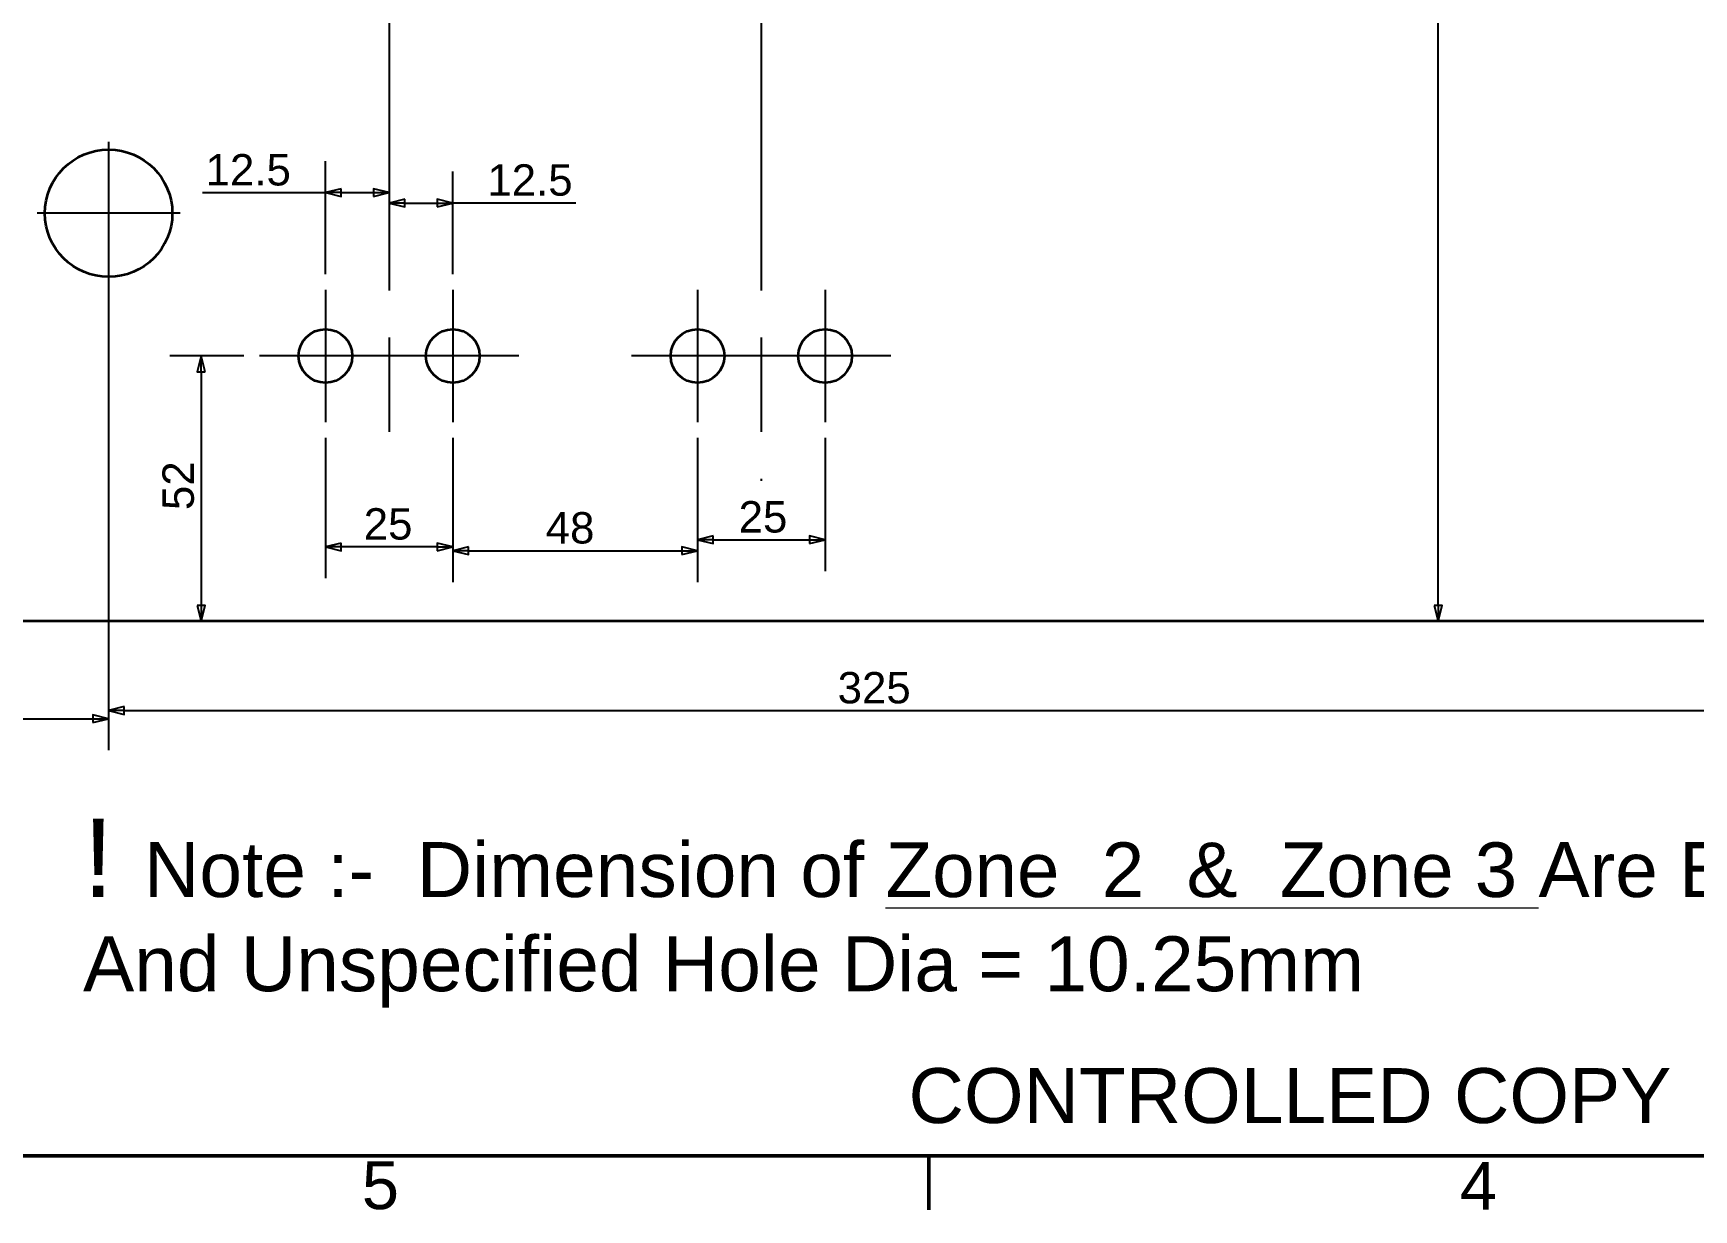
# Paper-space layout 'Base Plate' of a CAD drawing. Header units: millimetres. Extents: x 0 to 420, y 0 to 297.
# Drawn here: x 82.9 to 188.8, y 6.6 to 81.5 of the extents above; entities that cross this region are included whole.
import ezdxf

# ---------------------------------------------------------------- set-up
doc = ezdxf.new("R2010")
doc.units = ezdxf.units.MM
doc.linetypes.add('ACAD_ISO08W100', pattern=[36, 24, -3, 6, -3])
for name, color, linetype, lineweight in [('2dTransBorder', 7, 'Continuous', 35), ('2dTransTitleBlock', 7, 'Continuous', 35), ('Center Mark', 7, 'ACAD_ISO08W100', 25), ('Dimensions', 5, 'Continuous', 25), ('Text', 5, 'Continuous', 25), ('Visible Edges', 7, 'Continuous', 50)]:
    doc.layers.add(name, color=color, linetype=linetype, lineweight=lineweight)
doc.layers.add('Title', color=7, linetype='Continuous')
doc.styles.add('Current-ISO', font='ARIAL.TTF')
doc.styles.add('Text Style5', font='ARIAL.TTF')

# ---------------------------------------------------------------- blocks, each defined once
blk = doc.blocks.new('2dCenterMark1')
at = {"layer": 'Center Mark', "lineweight": 25}
for p, q in [((101.54, 65.18), (101.54, 56.76)), ((105.74, 60.97), (97.33, 60.97))]:
    blk.add_line(p, q, dxfattribs=at)
blk = doc.blocks.new('2dCenterMark2')
at = {"layer": 'Center Mark', "lineweight": 25}
for p, q in [((109.66, 65.18), (109.66, 56.76)), ((113.87, 60.97), (105.46, 60.97))]:
    blk.add_line(p, q, dxfattribs=at)
blk = doc.blocks.new('2dCenterMark3')
at = {"layer": 'Center Mark', "lineweight": 25}
for p, q in [((125.26, 65.18), (125.26, 56.76)), ((129.47, 60.97), (121.06, 60.97))]:
    blk.add_line(p, q, dxfattribs=at)
blk = doc.blocks.new('2dCenterMark4')
at = {"layer": 'Center Mark', "lineweight": 25}
for p, q in [((133.39, 65.18), (133.39, 56.76)), ((137.59, 60.97), (129.18, 60.97))]:
    blk.add_line(p, q, dxfattribs=at)
blk = doc.blocks.new('2dTransSymbol18')
at = {"color": 179}
for points in [[(102.54, 49.05), (101.54, 48.8), (102.54, 48.55), (102.54, 49.05)], [(108.66, 48.55), (109.66, 48.8), (108.66, 49.05), (108.66, 48.55)]]:
    blk.add_solid(points, dxfattribs=at)
at = {"layer": 'Dimensions', "color": 179, "linetype": 'Continuous', "lineweight": 25, "true_color": 0x262659}
for p, q in [((101.54, 55.76), (101.54, 46.8)), ((109.66, 55.76), (109.66, 46.8)), ((102.54, 49.05), (101.54, 48.8)), ((102.54, 48.8), (101.54, 48.8)), ((101.54, 48.8), (102.54, 48.55)), ((102.54, 48.55), (102.54, 49.05)), ((108.66, 48.8), (102.54, 48.8)), ((109.66, 48.8), (108.66, 49.05)), ((108.66, 49.05), (108.66, 48.55)), ((108.66, 48.8), (109.66, 48.8)), ((108.66, 48.55), (109.66, 48.8))]:
    blk.add_line(p, q, dxfattribs=at)
for points in [[(102.54, 49.05), (101.54, 48.8), (102.54, 48.55), (102.54, 49.05)], [(108.66, 48.55), (109.66, 48.8), (108.66, 49.05), (108.66, 48.55)]]:
    blk.add_lwpolyline(points, dxfattribs=at)
at = {"layer": 'Dimensions', "linetype": 'Continuous', "lineweight": 25, "insert": (103.98, 49.24), "char_height": 2, "attachment_point": 7, "style": 'Text Style5'}
blk.add_mtext('25', dxfattribs=at)
blk = doc.blocks.new('2dTransSymbol19')
at = {"color": 179}
for points in [[(110.66, 48.81), (109.66, 48.56), (110.66, 48.31), (110.66, 48.81)], [(124.26, 48.31), (125.26, 48.56), (124.26, 48.81), (124.26, 48.31)]]:
    blk.add_solid(points, dxfattribs=at)
at = {"layer": 'Dimensions', "color": 179, "linetype": 'Continuous', "lineweight": 25, "true_color": 0x262659}
for p, q in [((109.66, 55.76), (109.66, 46.56)), ((125.26, 55.76), (125.26, 46.56)), ((110.66, 48.81), (109.66, 48.56)), ((110.66, 48.31), (110.66, 48.81)), ((125.26, 48.56), (124.26, 48.81)), ((124.26, 48.81), (124.26, 48.31)), ((110.66, 48.56), (109.66, 48.56)), ((109.66, 48.56), (110.66, 48.31)), ((110.66, 48.56), (124.26, 48.56)), ((124.26, 48.56), (125.26, 48.56)), ((124.26, 48.31), (125.26, 48.56))]:
    blk.add_line(p, q, dxfattribs=at)
for points in [[(110.66, 48.81), (109.66, 48.56), (110.66, 48.31), (110.66, 48.81)], [(124.26, 48.31), (125.26, 48.56), (124.26, 48.81), (124.26, 48.31)]]:
    blk.add_lwpolyline(points, dxfattribs=at)
at = {"layer": 'Dimensions', "linetype": 'Continuous', "lineweight": 25, "insert": (115.58, 48.99), "char_height": 2, "attachment_point": 7, "style": 'Text Style5'}
blk.add_mtext('48', dxfattribs=at)
blk = doc.blocks.new('2dTransSymbol20')
at = {"color": 179}
for points in [[(126.26, 49.51), (125.26, 49.26), (126.26, 49.01), (126.26, 49.51)], [(132.39, 49.01), (133.39, 49.26), (132.39, 49.51), (132.39, 49.01)]]:
    blk.add_solid(points, dxfattribs=at)
at = {"layer": 'Dimensions', "color": 179, "linetype": 'Continuous', "lineweight": 25, "true_color": 0x262659}
for p, q in [((125.26, 55.76), (125.26, 47.26)), ((133.39, 55.76), (133.39, 47.26)), ((126.26, 49.51), (125.26, 49.26)), ((126.26, 49.26), (125.26, 49.26)), ((125.26, 49.26), (126.26, 49.01)), ((126.26, 49.01), (126.26, 49.51)), ((126.26, 49.26), (132.39, 49.26)), ((133.39, 49.26), (132.39, 49.51)), ((132.39, 49.51), (132.39, 49.01)), ((132.39, 49.26), (133.39, 49.26)), ((132.39, 49.01), (133.39, 49.26))]:
    blk.add_line(p, q, dxfattribs=at)
for points in [[(126.26, 49.51), (125.26, 49.26), (126.26, 49.01), (126.26, 49.51)], [(132.39, 49.01), (133.39, 49.26), (132.39, 49.51), (132.39, 49.01)]]:
    blk.add_lwpolyline(points, dxfattribs=at)
at = {"layer": 'Dimensions', "linetype": 'Continuous', "lineweight": 25, "insert": (127.88, 49.69), "char_height": 2, "attachment_point": 7, "style": 'Text Style5'}
blk.add_mtext('25', dxfattribs=at)
blk = doc.blocks.new('2dTransSymbol28')
at = {"color": 179}
for points in [[(50.66, 134.72), (50.41, 135.72), (50.16, 134.72), (50.66, 134.72)], [(50.16, 45.07), (50.41, 44.07), (50.66, 45.07), (50.16, 45.07)]]:
    blk.add_solid(points, dxfattribs=at)
at = {"layer": 'Dimensions', "color": 179, "linetype": 'Continuous', "lineweight": 25, "true_color": 0x262659}
for p, q in [((84.55, 135.72), (48.41, 135.72)), ((50.41, 135.72), (50.16, 134.72)), ((50.41, 134.72), (50.41, 135.72)), ((50.66, 134.72), (50.41, 135.72)), ((50.16, 134.72), (50.66, 134.72)), ((50.41, 134.72), (50.41, 45.07)), ((50.01, 85.73), (46.67, 85.73)), ((46.67, 85.73), (46.67, 79.77)), ((50.01, 79.77), (50.01, 85.73)), ((46.67, 79.77), (50.01, 79.77)), ((50.16, 45.07), (50.41, 44.07)), ((50.66, 45.07), (50.16, 45.07)), ((50.41, 45.07), (50.41, 44.07)), ((50.41, 44.07), (50.66, 45.07)), ((70.47, 44.07), (48.41, 44.07))]:
    blk.add_line(p, q, dxfattribs=at)
for points in [[(50.66, 134.72), (50.41, 135.72), (50.16, 134.72), (50.66, 134.72)], [(50.16, 45.07), (50.41, 44.07), (50.66, 45.07), (50.16, 45.07)]]:
    blk.add_lwpolyline(points, dxfattribs=at)
at = {"layer": 'Dimensions', "linetype": 'Continuous', "lineweight": 25, "insert": (49.32, 80.42), "char_height": 2, "attachment_point": 7, "rotation": 90, "style": 'Text Style5'}
blk.add_mtext('282', dxfattribs=at)
blk = doc.blocks.new('2dCenterMark49')
at = {"layer": 'Center Mark', "lineweight": 25}
for p, q in [((105.6, 89.14), (105.6, 55.58)), ((109.72, 85.02), (101.47, 85.02))]:
    blk.add_line(p, q, dxfattribs=at)
blk = doc.blocks.new('2dCenterMark50')
at = {"layer": 'Center Mark', "lineweight": 25}
for p, q in [((129.32, 89.14), (129.32, 53.02)), ((133.45, 85.02), (125.2, 85.02))]:
    blk.add_line(p, q, dxfattribs=at)
blk = doc.blocks.new('2dTransSymbol39')
at = {"color": 179}
for points in [[(41.4, 159.42), (41.15, 160.42), (40.9, 159.42), (41.4, 159.42)], [(40.9, 45.07), (41.15, 44.07), (41.4, 45.07), (40.9, 45.07)]]:
    blk.add_solid(points, dxfattribs=at)
at = {"layer": 'Dimensions', "color": 179, "linetype": 'Continuous', "lineweight": 25, "true_color": 0x262659}
for p, q in [((93.73, 160.42), (39.15, 160.42)), ((41.15, 160.42), (40.9, 159.42)), ((41.15, 159.42), (41.15, 160.42)), ((41.4, 159.42), (41.15, 160.42)), ((40.9, 159.42), (41.4, 159.42)), ((41.15, 45.07), (41.15, 159.42)), ((40.9, 45.07), (41.15, 44.07)), ((41.4, 45.07), (40.9, 45.07)), ((41.15, 45.07), (41.15, 44.07)), ((41.15, 44.07), (41.4, 45.07)), ((70.47, 44.07), (39.15, 44.07))]:
    blk.add_line(p, q, dxfattribs=at)
for points in [[(41.4, 159.42), (41.15, 160.42), (40.9, 159.42), (41.4, 159.42)], [(40.9, 45.07), (41.15, 44.07), (41.4, 45.07), (40.9, 45.07)]]:
    blk.add_lwpolyline(points, dxfattribs=at)
at = {"layer": 'Dimensions', "color": 18, "linetype": 'Continuous', "lineweight": 25, "true_color": 0x000000, "insert": (40.72, 103.55), "char_height": 2, "attachment_point": 7, "rotation": 90, "style": 'Text Style5'}
blk.add_mtext('358', dxfattribs=at)
blk = doc.blocks.new('2dTransSymbol41')
at = {"color": 179}
for points in [[(93.87, 59.97), (93.62, 60.97), (93.37, 59.97), (93.87, 59.97)], [(93.37, 45.07), (93.62, 44.07), (93.87, 45.07), (93.37, 45.07)]]:
    blk.add_solid(points, dxfattribs=at)
at = {"layer": 'Dimensions', "color": 179, "linetype": 'Continuous', "lineweight": 25, "true_color": 0x262659}
for p, q in [((96.33, 60.97), (91.62, 60.97)), ((93.62, 60.97), (93.37, 59.97)), ((93.62, 59.97), (93.62, 60.97)), ((93.87, 59.97), (93.62, 60.97)), ((93.37, 59.97), (93.87, 59.97)), ((93.62, 59.97), (93.62, 45.07)), ((93.37, 45.07), (93.62, 44.07)), ((93.87, 45.07), (93.37, 45.07)), ((93.62, 45.07), (93.62, 44.07)), ((93.62, 44.07), (93.87, 45.07))]:
    blk.add_line(p, q, dxfattribs=at)
for points in [[(93.87, 59.97), (93.62, 60.97), (93.37, 59.97), (93.87, 59.97)], [(93.37, 45.07), (93.62, 44.07), (93.87, 45.07), (93.37, 45.07)]]:
    blk.add_lwpolyline(points, dxfattribs=at)
at = {"layer": 'Dimensions', "linetype": 'Continuous', "lineweight": 25, "insert": (93.18, 51.15), "char_height": 2, "attachment_point": 7, "rotation": 90, "style": 'Text Style5'}
blk.add_mtext('52', dxfattribs=at)
blk = doc.blocks.new('2dTransSymbol42')
at = {"color": 179}
for points in [[(102.54, 71.63), (101.54, 71.38), (102.54, 71.13), (102.54, 71.63)], [(104.6, 71.13), (105.6, 71.38), (104.6, 71.63), (104.6, 71.13)]]:
    blk.add_solid(points, dxfattribs=at)
at = {"layer": 'Dimensions', "color": 179, "linetype": 'Continuous', "lineweight": 25, "true_color": 0x262659}
for p, q in [((101.54, 66.18), (101.54, 73.38)), ((93.7, 71.38), (101.54, 71.38)), ((102.54, 71.63), (101.54, 71.38)), ((102.54, 71.38), (101.54, 71.38)), ((101.54, 71.38), (102.54, 71.13)), ((102.54, 71.13), (102.54, 71.63)), ((102.54, 71.38), (104.6, 71.38)), ((105.6, 71.38), (104.6, 71.63)), ((104.6, 71.63), (104.6, 71.13)), ((104.6, 71.38), (105.6, 71.38)), ((104.6, 71.13), (105.6, 71.38))]:
    blk.add_line(p, q, dxfattribs=at)
for points in [[(102.54, 71.63), (101.54, 71.38), (102.54, 71.13), (102.54, 71.63)], [(104.6, 71.13), (105.6, 71.38), (104.6, 71.63), (104.6, 71.13)]]:
    blk.add_lwpolyline(points, dxfattribs=at)
at = {"layer": 'Dimensions', "linetype": 'Continuous', "lineweight": 25, "insert": (93.9, 71.81), "char_height": 2, "attachment_point": 7, "style": 'Text Style5'}
blk.add_mtext('12.5', dxfattribs=at)
blk = doc.blocks.new('2dTransSymbol43')
at = {"color": 179}
for points in [[(106.6, 70.97), (105.6, 70.72), (106.6, 70.47), (106.6, 70.97)], [(108.66, 70.47), (109.66, 70.72), (108.66, 70.97), (108.66, 70.47)]]:
    blk.add_solid(points, dxfattribs=at)
at = {"layer": 'Dimensions', "color": 179, "linetype": 'Continuous', "lineweight": 25, "true_color": 0x262659}
for p, q in [((109.66, 66.18), (109.66, 72.72)), ((106.6, 70.97), (105.6, 70.72)), ((106.6, 70.47), (106.6, 70.97)), ((109.66, 70.72), (108.66, 70.97)), ((108.66, 70.97), (108.66, 70.47)), ((106.6, 70.72), (105.6, 70.72)), ((105.6, 70.72), (106.6, 70.47)), ((106.6, 70.72), (108.66, 70.72)), ((108.66, 70.72), (109.66, 70.72)), ((108.66, 70.47), (109.66, 70.72)), ((117.5, 70.72), (109.66, 70.72))]:
    blk.add_line(p, q, dxfattribs=at)
for points in [[(106.6, 70.97), (105.6, 70.72), (106.6, 70.47), (106.6, 70.97)], [(108.66, 70.47), (109.66, 70.72), (108.66, 70.97), (108.66, 70.47)]]:
    blk.add_lwpolyline(points, dxfattribs=at)
at = {"layer": 'Dimensions', "color": 18, "linetype": 'Continuous', "lineweight": 25, "true_color": 0x000000, "insert": (111.86, 71.16), "char_height": 2, "attachment_point": 7, "style": 'Text Style5'}
blk.add_mtext('12.5', dxfattribs=at)
blk = doc.blocks.new('2dTransSymbol53')
at = {"color": 179}
for points in [[(72.47, 38.1), (71.47, 37.85), (72.47, 37.6), (72.47, 38.1)], [(86.72, 37.6), (87.72, 37.85), (86.72, 38.1), (86.72, 37.6)]]:
    blk.add_solid(points, dxfattribs=at)
at = {"layer": 'Dimensions', "color": 179, "linetype": 'Continuous', "lineweight": 25, "true_color": 0x262659}
for p, q in [((87.72, 65.51), (87.72, 35.85)), ((71.47, 43.07), (71.47, 35.85)), ((72.47, 38.1), (71.47, 37.85)), ((72.47, 37.85), (71.47, 37.85)), ((71.47, 37.85), (72.47, 37.6)), ((72.47, 37.6), (72.47, 38.1)), ((72.47, 37.85), (86.72, 37.85)), ((87.72, 37.85), (86.72, 38.1)), ((86.72, 38.1), (86.72, 37.6)), ((86.72, 37.85), (87.72, 37.85)), ((86.72, 37.6), (87.72, 37.85))]:
    blk.add_line(p, q, dxfattribs=at)
for points in [[(72.47, 38.1), (71.47, 37.85), (72.47, 37.6), (72.47, 38.1)], [(86.72, 37.6), (87.72, 37.85), (86.72, 38.1), (86.72, 37.6)]]:
    blk.add_lwpolyline(points, dxfattribs=at)
at = {"layer": 'Dimensions', "color": 18, "linetype": 'Continuous', "lineweight": 25, "true_color": 0x000000, "insert": (78.05, 38.29), "char_height": 2, "attachment_point": 7, "style": 'Text Style5'}
blk.add_mtext('50', dxfattribs=at)
blk = doc.blocks.new('2dTransSymbol54')
at = {"color": 179}
for points in [[(88.72, 38.62), (87.72, 38.37), (88.72, 38.12), (88.72, 38.62)], [(192.35, 38.12), (193.35, 38.37), (192.35, 38.62), (192.35, 38.12)]]:
    blk.add_solid(points, dxfattribs=at)
at = {"layer": 'Dimensions', "color": 179, "linetype": 'Continuous', "lineweight": 25, "true_color": 0x262659}
for p, q in [((193.35, 69.07), (193.35, 36.37)), ((87.72, 65.51), (87.72, 36.37)), ((88.72, 38.62), (87.72, 38.37)), ((88.72, 38.37), (87.72, 38.37)), ((87.72, 38.37), (88.72, 38.12)), ((88.72, 38.12), (88.72, 38.62)), ((88.72, 38.37), (192.35, 38.37)), ((193.35, 38.37), (192.35, 38.62)), ((192.35, 38.62), (192.35, 38.12)), ((192.35, 38.37), (193.35, 38.37)), ((192.35, 38.12), (193.35, 38.37))]:
    blk.add_line(p, q, dxfattribs=at)
for points in [[(88.72, 38.62), (87.72, 38.37), (88.72, 38.12), (88.72, 38.62)], [(192.35, 38.12), (193.35, 38.37), (192.35, 38.62), (192.35, 38.12)]]:
    blk.add_lwpolyline(points, dxfattribs=at)
at = {"layer": 'Dimensions', "color": 18, "linetype": 'Continuous', "lineweight": 25, "true_color": 0x000000, "insert": (134.19, 38.8), "char_height": 2, "attachment_point": 7, "style": 'Text Style5'}
blk.add_mtext('325', dxfattribs=at)
blk = doc.blocks.new('2dCenterMark54')
at = {"layer": 'Center Mark', "lineweight": 25}
for p, q in [((87.72, 74.63), (87.72, 65.51)), ((92.29, 70.07), (83.16, 70.07))]:
    blk.add_line(p, q, dxfattribs=at)
blk = doc.blocks.new('2dTransSymbol64')
at = {"color": 179}
for points in [[(172.72, 137.97), (172.47, 138.97), (172.22, 137.97), (172.72, 137.97)], [(172.22, 45.07), (172.47, 44.07), (172.72, 45.07), (172.22, 45.07)]]:
    blk.add_solid(points, dxfattribs=at)
at = {"layer": 'Dimensions', "color": 179, "linetype": 'Continuous', "lineweight": 25, "true_color": 0x262659}
for p, q in [((172.47, 138.97), (172.22, 137.97)), ((172.47, 137.97), (172.47, 138.97)), ((172.72, 137.97), (172.47, 138.97)), ((172.22, 137.97), (172.72, 137.97)), ((172.47, 45.07), (172.47, 137.97)), ((172.07, 105.83), (168.73, 105.83)), ((168.73, 105.83), (168.73, 99.87)), ((172.07, 99.87), (172.07, 105.83)), ((168.73, 99.87), (172.07, 99.87)), ((172.22, 45.07), (172.47, 44.07)), ((172.72, 45.07), (172.22, 45.07)), ((172.47, 45.07), (172.47, 44.07)), ((172.47, 44.07), (172.72, 45.07))]:
    blk.add_line(p, q, dxfattribs=at)
for points in [[(172.72, 137.97), (172.47, 138.97), (172.22, 137.97), (172.72, 137.97)], [(172.22, 45.07), (172.47, 44.07), (172.72, 45.07), (172.22, 45.07)]]:
    blk.add_lwpolyline(points, dxfattribs=at)
at = {"layer": 'Dimensions', "color": 18, "linetype": 'Continuous', "lineweight": 25, "true_color": 0x000000, "insert": (171.38, 100.52), "char_height": 2, "attachment_point": 7, "rotation": 90, "style": 'Text Style5'}
blk.add_mtext('292', dxfattribs=at)
blk = doc.blocks.new('Default Border')
at = {"layer": '2dTransBorder', "color": 179, "linetype": 'Continuous', "lineweight": 50, "true_color": 0x262659}
for points in [[(10, 10), (10, 287), (410, 287), (410, 10), (10, 10)], [(140, 10), (140, 6.55)]]:
    blk.add_lwpolyline(points, dxfattribs=at)
at = {"layer": '2dTransBorder', "color": 179, "lineweight": 211, "char_height": 3.05, "attachment_point": 7, "style": 'Current-ISO'}
for s, insert in [('5', (103.86, 6.55)), ('4', (173.86, 6.55))]:
    blk.add_mtext(s, dxfattribs=dict(at, insert=insert))
blk = doc.blocks.new('Title')
at = {"layer": '2dTransBorder'}
blk.add_blockref('Default Border', (-10, -10), dxfattribs=at)
at = {"layer": '2dTransTitleBlock', "color": 179, "lineweight": 5, "insert": (128.71, 2.03), "char_height": 3.5, "attachment_point": 7, "line_spacing_factor": 0.860831, "style": 'Current-ISO'}
blk.add_mtext('CONTROLLED COPY', dxfattribs=at)

psp = doc.layouts.new('Base Plate')

# ---------------------------------------------------------------- linework, layer by layer
at = {"layer": 'Visible Edges', "color": 179, "linetype": 'Continuous', "lineweight": 35, "true_color": 0x262659}
psp.add_line((368.85, 44.07), (71.47, 44.07), dxfattribs=at)
for centre, radius in [((87.72, 70.07), 4.06), ((101.54, 60.97), 1.71), ((109.66, 60.97), 1.71), ((125.26, 60.97), 1.71), ((133.39, 60.97), 1.71)]:
    psp.add_circle(centre, radius, dxfattribs=at)

# ---------------------------------------------------------------- block references
at = {"layer": 'Center Mark'}
for name in ['2dCenterMark49', '2dCenterMark50', '2dCenterMark54', '2dCenterMark1', '2dCenterMark2', '2dCenterMark3', '2dCenterMark4']:
    psp.add_blockref(name, (0, 0), dxfattribs=at)
at = {"layer": 'Dimensions'}
for name in ['2dTransSymbol39', '2dTransSymbol64', '2dTransSymbol28', '2dTransSymbol42', '2dTransSymbol43', '2dTransSymbol54', '2dTransSymbol53', '2dTransSymbol41', '2dTransSymbol18', '2dTransSymbol19', '2dTransSymbol20']:
    psp.add_blockref(name, (0, 0), dxfattribs=at)
at = {"layer": 'Title'}
psp.add_blockref('Title', (10, 10), dxfattribs=at)

# ---------------------------------------------------------------- texts
at = {"layer": 'Text', "color": 179, "linetype": 'Continuous', "lineweight": 5, "true_color": 0x262659, "insert": (86.09, 31.49), "char_height": 3.5, "width": 140.5092, "attachment_point": 1, "line_spacing_factor": 0.900102, "style": 'Current-ISO'}
psp.add_mtext('\\W1.00;\\H5.0038;\\l! \\W1.00;\\H3.5000;\\lNote :-  Dimension of \\W1.00;\\H3.4798;\\LZone  2  &  Zone 3\\W1.00;\\H3.5000;\\l Are Equal  To \\W1.00;\\H3.4798;\\LZone 1\\W1.00;\\H3.5000;\\l And Unspecified Hole Dia = 10.25mm', dxfattribs=at)

doc.saveas('drawing.dxf')
